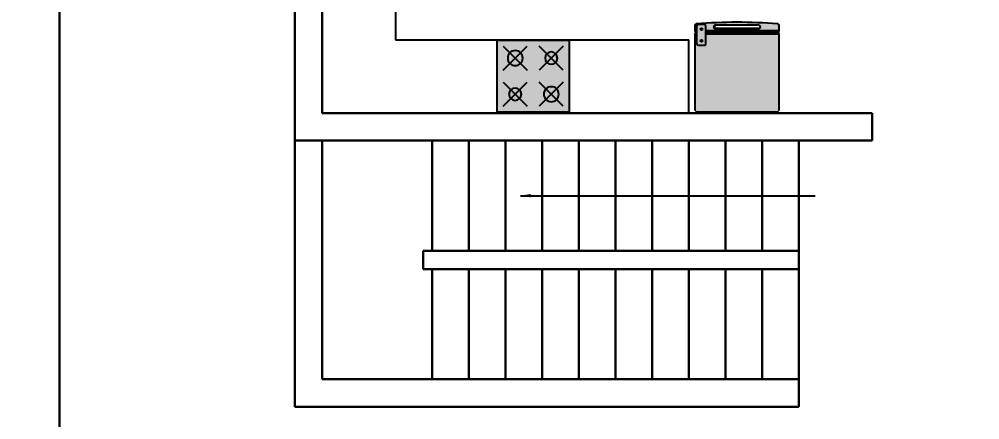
# Model space of a CAD drawing. Extents: x -454308 to 890911, y -14103 to 1343694.
# Drawn here: x 215224.8 to 215539.2, y 654058 to 654188.9 of the extents above; entities that cross this region are included whole.
import ezdxf

# ---------------------------------------------------------------- set-up
doc = ezdxf.new("R2010")
doc.units = 0
doc.header["$MEASUREMENT"] = 0
doc.header["$PDMODE"] = 32
doc.linetypes.add('DOT2', pattern=[3.174999999999998, 0, -3.174999999999998])
doc.layers.add('A-FURN', color=35, linetype='Continuous', lineweight=5)
doc.layers.add('cup', color=126, linetype='Continuous')
doc.layers.add('FURN', color=250, linetype='Continuous')
doc.styles.add('AA_03.50', font='ARIALN.TTF', dxfattribs={"height": 8})
doc.dimstyles.new('AA_03.50', dxfattribs={"dimtxt": 9, "dimasz": 3.25, "dimexe": 1.75, "dimexo": 3.375, "dimgap": 0.09, "dimtad": 0, "dimdec": 0, "dimzin": 3, "dimdsep": 46, "dimlunit": 4, "dimtxsty": 'AA_03.50', "dimblk": 'DOTSMALL', "dimcen": 0.09, "dimclre": 7, "dimadec": 0, "dimazin": 0, "dimtfac": 1, "dimtdec": 0, "dimtofl": 0, "dimtmove": 0, "dimatfit": 3, "dimfxl": 1, "dimtolj": 1, "dimtzin": 0, "dimlwd": -1, "dimarcsym": 0})

# ---------------------------------------------------------------- blocks, each defined once
blk = doc.blocks.new('_DotSmall')
at = {"color": 0, "linetype": 'ByBlock', "const_width": 0.5}
blk.add_lwpolyline([(-0.0625, 0, 1), (0.0625, 0, 1)], format="xyb", close=True, dxfattribs=at)
blk = doc.blocks.new('*D746')
at = {"color": 7, "linetype": 'DOT2', "lineweight": -2}
for p, q in [((214583.9959454122, 658231.8315010542), (214583.9959454122, 658117.1509505371)), ((215058.9959454122, 658231.8315010542), (215058.9959454122, 658117.1509505371))]:
    blk.add_line(p, q, dxfattribs=at)
at = {"color": 0}
for p, q in [((214583.9959454122, 658118.9009505371), (214810.1290013467, 658118.9009505371)), ((215058.9959454122, 658118.9009505371), (214832.8628894777, 658118.9009505371)), ((219968.4062340367, 647579.3305781679), (219998.5686214855, 647579.3305781679)), ((220046.4062340366, 647579.3305781679), (220016.2438465878, 647579.3305781679))]:
    blk.add_line(p, q, dxfattribs=at)
at = {"color": 7, "lineweight": -2}
for p, q in [((219968.4062340367, 647576.4833708273), (219968.4062340367, 647577.5805781679)), ((220046.4062340366, 647576.4833708273), (220046.4062340366, 647577.5805781679))]:
    blk.add_line(p, q, dxfattribs=at)
at = {"layer": 'DEFPOINTS', "color": 0, "lineweight": 30}
for p in [(214583.9959454122, 658235.2065010542), (215058.9959454122, 658235.2065010542), (214583.9959454122, 658118.9009505371), (219968.4062340367, 647579.8583708273), (219968.4062340367, 647579.3305781679), (220046.4062340366, 647579.8583708273)]:
    blk.add_point(p, dxfattribs=at)
at = {"color": 0, "xscale": 3.25, "yscale": 3.25, "zscale": 3.25, "rotation": 180}
for p in [(214583.9959454122, 658118.9009505371), (219968.4062340367, 647579.3305781679)]:
    blk.add_blockref('_DotSmall', p, dxfattribs=at)
at = {"color": 0, "xscale": 3.25, "yscale": 3.25, "zscale": 3.25}
for p in [(215058.9959454122, 658118.9009505371), (220046.4062340366, 647579.3305781679)]:
    blk.add_blockref('_DotSmall', p, dxfattribs=at)
at = {"color": 0, "lineweight": 30, "char_height": 8, "attachment_point": 5, "style": 'AA_03.50'}
for s, insert in [('\\A1;39\'-7"', (214821.4959454122, 658118.9009505371)), ('\\A1;6\'-6"', (220007.4062340367, 647579.3305781679))]:
    blk.add_mtext(s, dxfattribs=dict(at, insert=insert))
blk = doc.blocks.new('*D763')
at = {"color": 7, "linetype": 'DOT2', "lineweight": -2}
for p, q in [((214587.3709454122, 658235.2065010542), (214746.2663120627, 658235.2065010542)), ((214587.3709454122, 657642.2065010542), (214746.2663120627, 657642.2065010542))]:
    blk.add_line(p, q, dxfattribs=at)
at = {"color": 0}
for p, q in [((214744.5163120627, 658235.2065010542), (214744.5163120627, 657950.2044137418)), ((214744.5163120627, 657642.2065010542), (214744.5163120627, 657927.2085883666)), ((219843.7842356293, 648076.858370827), (219843.7842356293, 648021.916992928)), ((219843.7842356293, 647944.858370827), (219843.7842356293, 647999.7997487261))]:
    blk.add_line(p, q, dxfattribs=at)
at = {"color": 7, "lineweight": -2}
for p, q in [((219846.0767116807, 648076.858370827), (219845.5342356293, 648076.858370827)), ((219846.0767116808, 647944.858370827), (219845.5342356293, 647944.858370827))]:
    blk.add_line(p, q, dxfattribs=at)
at = {"layer": 'DEFPOINTS', "color": 0, "lineweight": 30}
for p in [(214583.9959454122, 658235.2065010542), (214744.5163120627, 658235.2065010542), (214583.9959454122, 657642.2065010542), (219842.7017116807, 648076.858370827), (219842.7017116808, 647944.858370827), (219843.7842356293, 647944.858370827)]:
    blk.add_point(p, dxfattribs=at)
at = {"color": 0, "xscale": 3.25, "yscale": 3.25, "zscale": 3.25}
for p, rotation in [((214744.5163120627, 658235.2065010542), 90), ((214744.5163120627, 657642.2065010542), 270), ((219843.7842356293, 648076.858370827), 90), ((219843.7842356293, 647944.858370827), 270)]:
    blk.add_blockref('_DotSmall', p, dxfattribs=dict(at, rotation=rotation))
at = {"color": 0, "lineweight": 30, "char_height": 8, "attachment_point": 5, "rotation": 90, "style": 'AA_03.50'}
for s, insert in [('\\A1;49\'-5"', (214744.5163120626, 657938.7065010542)), ('\\A1;11\'-0"', (219843.7842356291, 648010.858370827))]:
    blk.add_mtext(s, dxfattribs=dict(at, insert=insert))
blk = doc.blocks.new('A$C2FF36649')
at = {"layer": 'FURN', "ltscale": 5}
h = blk.add_hatch(color=252, dxfattribs=at)
h.set_gradient(color1=(132, 132, 132), rotation=89.99999999999996, one_color=1, tint=1, name='CYLINDER')
h.paths.add_polyline_path([(23.6293699095404, -1.27793573483e-05), (23.62936990955495, 23.62940410603552), (-4.78735018987e-05, 23.62940410825467), (-4.78735164506e-05, -1.27771381813e-05)])
at = {"layer": 'FURN'}
for p, q in [((23.62936990955495, 23.62940410603552), (-4.78735018987e-05, 23.62940410825467)), ((-4.78735018987e-05, 23.62940410825467), (-4.78735164506e-05, -1.27771381813e-05)), ((23.6293699095404, -1.27793573483e-05), (23.62936990955495, 23.62940410603552)), ((1.969070200284475, 13.78381373932279), (9.845542495415428, 21.66028603445375)), ((1.969070200284475, 21.66028603445375), (9.845542495415428, 13.78381373932279)), ((21.66025093810458, 21.66028603445375), (13.78377864297363, 13.78381373932279)), ((21.66025093810458, 13.78381373932279), (13.78377864297363, 21.66028603445375)), ((1.969070200255373, 1.969105296626366), (9.845542495386324, 9.845577591757321)), ((1.969070200255373, 9.845577591757321), (9.845542495386324, 1.969105296626366)), ((21.66025093809003, 1.969105296626366), (13.78377864295908, 9.845577591757321)), ((21.66025093809003, 9.845577591757321), (13.78377864295908, 1.969105296626366)), ((-4.78735164506e-05, -1.27771381813e-05), (23.6293699095404, -1.27793573483e-05))]:
    blk.add_line(p, q, dxfattribs=at)
for centre, radius in [((5.907306347842677, 17.72204988688827), 2.027331139159969), ((17.72201479054638, 17.72204988688827), 2.460688607613357), ((5.907306347828122, 5.907341444191843), 2.460688607613357), ((17.72201479051728, 5.907341444191843), 2.027331139159969)]:
    blk.add_circle(centre, radius, dxfattribs=at)
blk = doc.blocks.new('FIDGE')
at = {"layer": 'FURN', "ltscale": 5, "true_color": 0xefddb2}
h = blk.add_hatch(color=254, dxfattribs=at)
h.set_gradient(color1=(245, 239, 209), one_color=1, tint=1)
h.paths.add_polyline_path([(851812.5118199768, 667310.6633607472), (851812.0235093834, 667310.1750501536), (851812.0235093834, 667285.3511941461), (851835.968247982, 667285.3511941461), (851835.968247982, 667288.3478638522, -0.4142135623730951), (851836.5680330243, 667288.9476488946), (851838.4621721907, 667288.9476488946, -0.4142135623730951), (851839.0619572331, 667288.3478638522), (851839.0619572331, 667285.3511941461), (851839.5856463488, 667285.3511941461), (851839.5856463488, 667310.1750501536), (851839.0973357555, 667310.6633607472)])
at = {"layer": 'FURN', "ltscale": 5}
h = blk.add_hatch(color=53, dxfattribs=at)
h.set_gradient(color1=(224, 205, 113), color2=(239, 230, 184), one_color=1, tint=0.8299999833106995, name='CYLINDER')
h.paths.add_polyline_path([(851839.0619572331, 667288.3478638522, 0.4142135623730951), (851838.4621721907, 667288.9476488946), (851836.5680330243, 667288.9476488946, 0.4142135623730951), (851835.968247982, 667288.3478638522), (851835.968247982, 667282.7975228432, 0.4142135623730951), (851836.5680330243, 667282.197737801), (851838.4621721907, 667282.197737801, 0.4142135623730951), (851839.0619572331, 667282.7975228432)])
h.paths.add_polyline_path([(851837.7914954369, 667283.6797770158, -1), (851837.1165043275, 667283.6797770158, -1)], flags=16)
h.paths.add_polyline_path([(851837.1165043275, 667287.4656096796, -1), (851837.7914954369, 667287.4656096796, -1)], flags=16)
at = {"layer": 'FURN', "true_color": 0xcccf96}
h = blk.add_hatch(color=9, dxfattribs=at)
h.paths.add_polyline_path([(851839.1358326123, 667281.9400619791, 0.3912832228420068), (851839.5856463488, 667282.4268527223), (851839.5856463488, 667284.2262089638), (851839.0619572331, 667284.2262089638), (851839.0619572331, 667282.7975228432, -0.4142135623730951), (851838.4621721907, 667282.197737801), (851836.5680330243, 667282.197737801, -0.4142135623730951), (851835.968247982, 667282.7975228432), (851835.968247982, 667284.2262089638), (851812.0235093834, 667284.2262089638), (851812.0235093834, 667282.4268527223, 0.3912832228310268), (851812.4733231202, 667281.9400619791, 0.0394798524977522)])
h.paths.add_polyline_path([(851818.2446322456, 667282.9307113895, -0.4142135623730865), (851818.965812509, 667283.6518916527), (851832.6433432235, 667283.6518916527, -0.4142135623730951), (851833.3645234866, 667282.9307113895, -0.4142135623967353), (851832.6433432235, 667282.2095311262), (851818.965812509, 667282.2095311262, -0.4142135623967353)], flags=16)
at = {"layer": 'FURN', "ltscale": 0.03}
h = blk.add_hatch(color=256, dxfattribs=at)
edge = h.paths.add_edge_path()
edge.add_ellipse((851832.4903596295, 667282.8320430735), major_axis=(-0.4524122548069792, -0.4524122548069791), ratio=0.9999999999319515, start_angle=58.359665155849086, end_angle=205.770811798673, ccw=False)
edge.add_ellipse((851832.6433432235, 667282.9307113895), major_axis=(-0.5099514545912404, -0.50995145459124), ratio=0.9999999999469597, start_angle=44.59102439707917, end_angle=135.0000000077293)
edge.add_ellipse((851832.6433432235, 667282.9307113895), major_axis=(-0.509951454587281, -0.5099514545872808), ratio=0.9999999999417772, start_angle=134.999999998332, end_angle=225.000000001668)
edge.add_line((851832.6433432235, 667283.6518916527), (851818.965812509, 667283.6518916527))
edge.add_ellipse((851818.9658125094, 667282.9307113895), major_axis=(0.5099514546065902, -0.5099514546065907), ratio=0.9999999998486874, start_angle=135.0000000141629, end_angle=180.5042753145712)
edge.add_line((851818.4513926458, 667283.4361549336), (851832.7010787721, 667283.4361549336))
for p, q in [((851812.0235093834, 667310.1750501536), (851812.5118199768, 667310.6633607472)), ((851812.0235093834, 667310.1750501536), (851812.5118199768, 667310.6633607472)), ((851812.0235093834, 667285.3511941461), (851812.0235093834, 667310.1750501536)), ((851812.5118199768, 667310.6633607472), (851839.0973357555, 667310.6633607472)), ((851839.0973357555, 667310.6633607472), (851839.5856463488, 667310.1750501536)), ((851839.0973357555, 667310.6633607472), (851839.5856463488, 667310.1750501536)), ((851839.5856463488, 667310.1750501536), (851839.5856463488, 667285.3511941461)), ((851835.968247982, 667285.3511941461), (851812.0235093838, 667285.3511941461)), ((851812.0235093834, 667284.2262089638), (851812.0235093834, 667282.4268527223)), ((851818.4513926458, 667283.4361549336), (851832.7010787721, 667283.4361549336)), ((851832.6433432235, 667283.6518916527), (851818.965812509, 667283.6518916527)), ((851839.5856463488, 667285.3511941461), (851839.0619572331, 667285.3511941461)), ((851839.5856463488, 667284.2262089638), (851839.0619572331, 667284.2262089638)), ((851839.5856463488, 667284.2262089638), (851839.5856463488, 667282.4268527223)), ((851832.6381181219, 667282.2095311262), (851818.965812509, 667282.2095311262))]:
    blk.add_line(p, q)
for centre, radius, start, end in [((851811.6907732061, 667284.7887015548), 0.6535375115282523, 300.6059604413329, 59.39403956440798), ((851832.6433337929, 667282.9307019594), 0.7211896934019041, 269.5856311290957, 89.99925081362538), ((851832.5005099787, 667282.8228430301), 0.629724405588717, 283.1098448732428, 76.89015512675705), ((851839.9183825264, 667284.7887015548), 0.6535375115243033, 120.6059604355919, 239.3940395586671), ((851812.5118199768, 667282.4268527223), 0.488310593449569, 180, 265.4782904484907), ((851825.8045778662, 667450.5130812175), 169.0993352093809, 265.4782904484907, 274.5216558903645), ((851839.0973357555, 667282.4268527223), 0.4883105934422929, 274.5217095515093, 0)]:
    blk.add_arc(centre, radius, start, end)
for p, q in [((851812.0235093834, 667310.1750501536), (851812.0235093834, 667285.3511941461)), ((851839.0973357555, 667310.6633607472), (851812.5118199768, 667310.6633607472)), ((851839.5856463488, 667285.3511941461), (851839.5856463488, 667310.1750501536)), ((851812.0235093834, 667285.3511941461), (851835.968247982, 667285.3511941461)), ((851812.0235093834, 667284.2262089638), (851835.968247982, 667284.2262089638)), ((851812.0235093834, 667284.2262089638), (851812.0235093834, 667282.4268527223)), ((851812.3446380632, 667285.0340984962), (851835.4079034663, 667285.0340984962)), ((851812.5242584449, 667284.6389328629), (851835.7312203351, 667284.6389328629)), ((851839.0619572331, 667285.3511941461), (851839.5856463488, 667285.3511941461)), ((851839.0619572331, 667284.2262089638), (851839.5856463488, 667284.2262089638)), ((851839.5856463488, 667282.4268527223), (851839.5856463488, 667284.2262089638))]:
    blk.add_line(p, q, dxfattribs=at)
for points in [[(851836.5680330243, 667282.197737801), (851838.4621721907, 667282.197737801, 0.4142135623730951), (851839.0619572331, 667282.7975228432), (851839.0619572331, 667288.3478638522, 0.4142135623730951), (851838.4621721907, 667288.9476488946), (851836.5680330243, 667288.9476488946, 0.4142135623730951), (851835.968247982, 667288.3478638522), (851835.968247982, 667282.7975228432, 0.4142135623730951)], [(851818.965812509, 667283.6518916527), (851832.6433432235, 667283.6518916527, -0.4142135623730951), (851833.3645234866, 667282.9307113895), (851833.3645234866, 667282.9307113895, -0.4142135623730951), (851832.6433432235, 667282.2095311262), (851818.965812509, 667282.2095311262, -0.4142135623730951), (851818.2446322456, 667282.9307113895), (851818.2446322456, 667282.9307113895, -0.4142135623730784)]]:
    blk.add_lwpolyline(points, format="xyb", close=True, dxfattribs=at)
blk.add_lwpolyline([(851818.4513926458, 667283.4361549336), (851832.7010787721, 667283.4361549336, -0.7495820116808743), (851832.6381181219, 667282.2095311262)], format="xyb", dxfattribs=at)
for centre in [(851837.4539998822, 667287.4656096796), (851837.4539998822, 667283.6797770158)]:
    blk.add_circle(centre, 0.33749555467957, dxfattribs=at)
for centre, radius, start, end in [((851811.6907732061, 667284.7887015548), 0.6535375115279028, 300.6059604413329, 59.3940395586671), ((851839.9183825264, 667284.7887015548), 0.6535375115283989, 120.6059604413329, 239.3940395586671), ((851812.5118199768, 667282.4268527223), 0.4883105934398675, 180, 265.4782904484907), ((851825.8045778662, 667450.5130812175), 169.0993352092379, 265.4782904484907, 274.5217095515093), ((851839.0973357555, 667282.4268527223), 0.4883105934398675, 274.5217095515093, 0)]:
    blk.add_arc(centre, radius, start, end, dxfattribs=at)

msp = doc.modelspace()

# ---------------------------------------------------------------- linework, layer by layer
at = {"lineweight": 30}
for p, q in [((215238.000147169, 654601.7572723507), (215238.000147169, 653815.7572723507)), ((215315.000147169, 654447.7572723508), (215315.000147169, 654149.2572723508)), ((215324.000147169, 654438.7572723508), (215324.000147169, 654158.2572723507)), ((215324.000147169, 654158.2572723507), (215504.000147169, 654158.2572723507)), ((215504.000147169, 654158.2572723507), (215504.000147169, 654149.2572723506)), ((215315.000147169, 654149.2572723508), (215504.000147169, 654149.2572723507)), ((215315.000147169, 654149.2572723508), (215315.000147169, 654062.2572723511)), ((215324.000147169, 654149.2572723508), (215324.000147169, 654071.2572723512)), ((215360.000147169, 654149.2572723508), (215360.000147169, 654113.2572723508)), ((215372.000147169, 654149.2572723508), (215372.000147169, 654113.2572723508)), ((215384.000147169, 654149.2572723508), (215384.000147169, 654113.2572723508)), ((215396.000147169, 654149.2572723508), (215396.000147169, 654113.2572723508)), ((215408.000147169, 654149.2572723508), (215408.000147169, 654113.2572723508)), ((215420.000147169, 654149.2572723508), (215420.000147169, 654113.2572723508)), ((215432.000147169, 654149.2572723508), (215432.000147169, 654113.2572723508)), ((215444.000147169, 654149.2572723508), (215444.000147169, 654113.2572723508)), ((215456.000147169, 654149.2572723508), (215456.000147169, 654113.2572723508)), ((215468.000147169, 654149.2572723508), (215468.000147169, 654113.2572723508)), ((215480.000147169, 654149.2572723508), (215480.000147169, 654113.2572723508)), ((215357.000147169, 654113.257272351), (215480.000147169, 654113.257272351)), ((215357.000147169, 654113.257272351), (215357.000147169, 654107.257272351)), ((215480.000147169, 654113.257272351), (215480.000147169, 654107.257272351)), ((215357.000147169, 654107.257272351), (215480.000147169, 654107.257272351)), ((215360.000147169, 654071.2572723511), (215360.000147169, 654107.2572723511)), ((215372.000147169, 654071.2572723511), (215372.000147169, 654107.2572723511)), ((215384.000147169, 654071.2572723511), (215384.000147169, 654107.2572723511)), ((215396.000147169, 654071.2572723511), (215396.000147169, 654107.2572723511)), ((215408.000147169, 654071.2572723511), (215408.000147169, 654107.2572723511)), ((215420.000147169, 654071.2572723511), (215420.000147169, 654107.2572723511)), ((215432.000147169, 654071.2572723511), (215432.000147169, 654107.2572723511)), ((215444.000147169, 654071.2572723511), (215444.000147169, 654107.2572723511)), ((215456.000147169, 654071.2572723511), (215456.000147169, 654107.2572723511)), ((215468.000147169, 654071.2572723511), (215468.000147169, 654107.2572723511)), ((215480.000147169, 654071.2572723511), (215480.000147169, 654107.2572723511)), ((215480.000147169, 654071.2572723511), (215324.000147169, 654071.2572723512)), ((215480.000147169, 654071.2572723511), (215480.000147169, 654062.2572723511)), ((215480.000147169, 654062.2572723511), (215315.000147169, 654062.2572723511))]:
    msp.add_line(p, q, dxfattribs=at)
at = {"layer": 'cup'}
for p, q in [((215348.000147169, 654266.2572723508), (215348.000147169, 654182.2572723507)), ((215348.000147169, 654182.2572723507), (215444.000147169, 654182.2572723507)), ((215444.000147169, 654158.2572723507), (215444.000147169, 654182.2572723507))]:
    msp.add_line(p, q, dxfattribs=at)

# ---------------------------------------------------------------- block references
at = {"layer": 'A-FURN', "rotation": 180}
msp.add_blockref('FIDGE', (1067285.551968769, 1321469.363914663), dxfattribs=at)
at = {"layer": 'A-FURN', "xscale": -1, "rotation": 180}
msp.add_blockref('A$C2FF36649', (215381.2283087589, 654182.1461997957), dxfattribs=at)

# ---------------------------------------------------------------- dimensions: what is measured, and where the dimension line sits
at = {"lineweight": 30}
dim = msp.add_linear_dim(base=(214583.9959454122, 658118.9009505371), p1=(215058.9959454122, 658235.2065010542), p2=(214583.9959454122, 658235.2065010542), dimstyle='AA_03.50', override={"dimtxt": 8, "dimdec": 1, "dimtdec": 1, "dimfxl": 0.1}, dxfattribs=at)
dim.commit()
dim.dimension.update_dxf_attribs({"geometry": '*D746', "text_midpoint": (214821.4959454122, 658118.9009505371)})
dim = msp.add_linear_dim(base=(214744.5163120627, 658235.2065010542), p1=(214583.9959454122, 657642.2065010542), p2=(214583.9959454122, 658235.2065010542), angle=90, dimstyle='AA_03.50', override={"dimtxt": 8, "dimdec": 1, "dimtdec": 1, "dimfxl": 0.1}, dxfattribs=at)
dim.commit()
dim.dimension.update_dxf_attribs({"geometry": '*D763', "text_midpoint": (214744.5163120626, 657938.7065010542)})

# ---------------------------------------------------------------- leaders
msp.add_leader([(215388.9216332411, 654131.2572723508), (215485.3369844534, 654131.2572723508)], dimstyle='AA_03.50', override={"dimgap": 0.09, "dimtad": 0}, dxfattribs=at)

doc.saveas('drawing.dxf')
